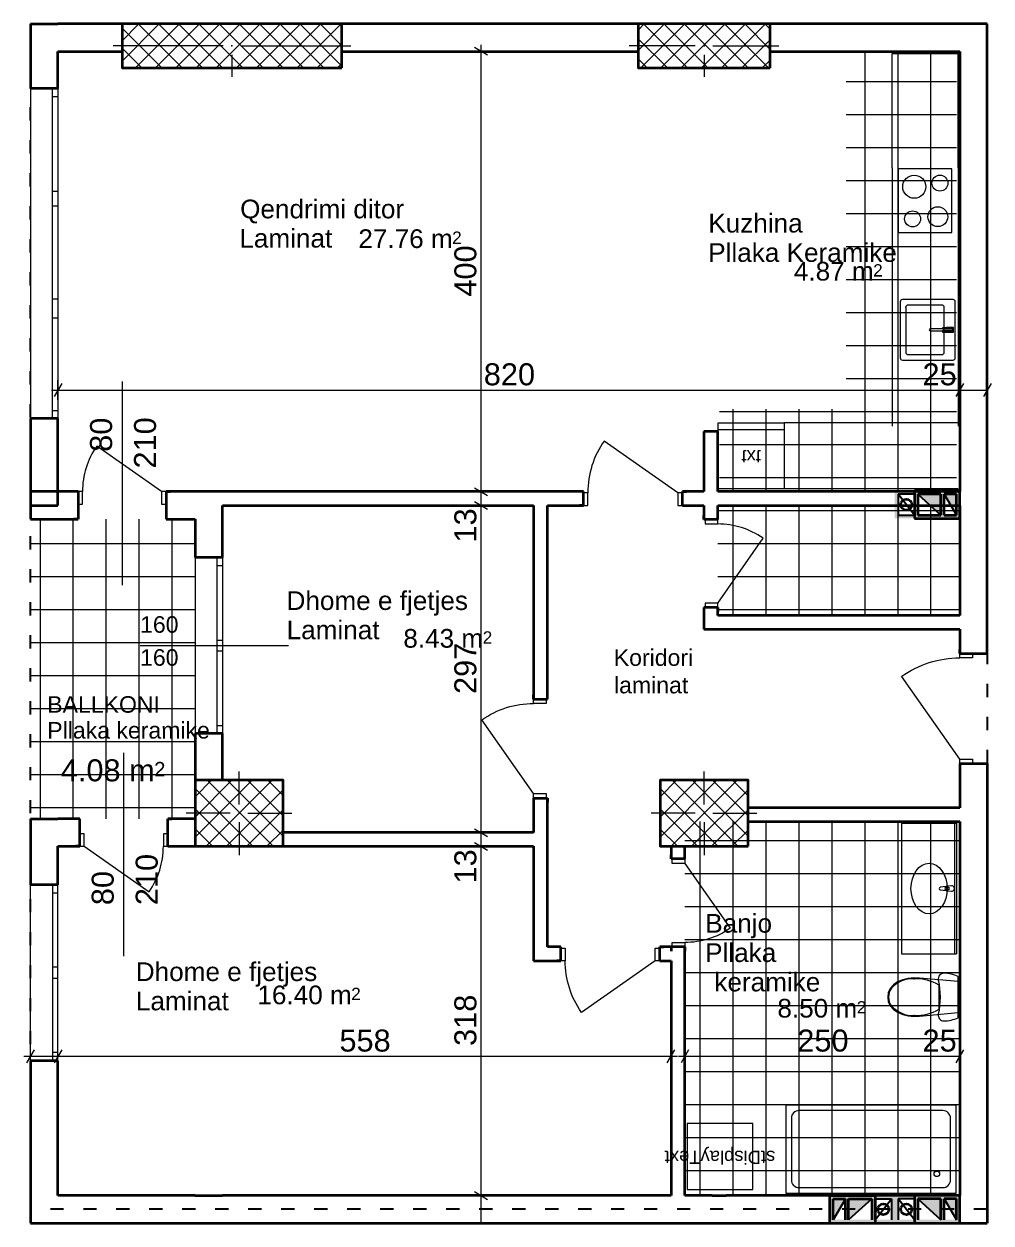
# Model space of a CAD drawing. Header units: centimetres. Extents: x 765 to 25620, y 224160 to 230516.
# Drawn here: x 8114 to 8994, y 226115 to 227205 of the extents above; entities that cross this region are included whole.
import ezdxf
from ezdxf.enums import TextEntityAlignment as Align

# ---------------------------------------------------------------- set-up
doc = ezdxf.new("R2010")
doc.units = ezdxf.units.CM
doc.header["$MEASUREMENT"] = 0
doc.linetypes.add('ACAD_ISO03W100', pattern=[30, 12, -18])
for name, color, linetype, lineweight, true_color in [('0_Pen_No__1#1_Pen_No__8', 7, 'Continuous', 35, 0xa80f02), ('0_Pen_No__8', 7, 'Continuous', 35, 0xa80f02), ('2D Drafting - General_Pen_No__8', 7, 'Continuous', 35, 0xa80f02), ('A-COLS_Pen_No__97#1_Pen_No__81', 7, 'Continuous', 20, 0x6a6a6a), ('Annotation - Text_Pen_No__8', 7, 'Continuous', 35, 0xa80f02), ('ARCHICAD Doors_Pen_No__23', 7, 'Continuous', 20, 0xff6600), ('ARCHICAD Doors_Pen_No__3', 7, 'Continuous', 18, 0xff6600), ('ARCHICAD Windows_Pen_No__23', 7, 'Continuous', 20, 0xff6600), ('ARCHICAD Windows_Pen_No__3', 7, 'Continuous', 18, 0xff6600), ('Interior - Furniture _Pen_No__81', 7, 'Continuous', 20, 0x6a6a6a)]:
    doc.layers.add(name, color=color, linetype=linetype, lineweight=lineweight, true_color=true_color)
for name, color, linetype, lineweight in [('0_Pen_No__101', 252, 'Continuous', 13), ('ARCHICAD Door Markers_Pen_No__1', 7, 'Continuous', 13), ('ARCHICAD Door Markers_Pen_No__7', 7, 'Continuous', 35), ('ARCHICAD Doors_Pen_No__27', 7, 'Continuous', 35), ('ARCHICAD Window Markers_Pen_No__1', 7, 'Continuous', 13), ('ARCHICAD Window Markers_Pen_No__7', 7, 'Continuous', 35), ('ARCHICAD Windows_Pen_No__27', 7, 'Continuous', 35), ('Structural - Bearing_Pen_No__20', 1, 'Continuous', 0), ('Structural - Bearing_Pen_No__21', 7, 'Continuous', 35), ('Structural - Bearing_Pen_No__27', 7, 'Continuous', 35)]:
    doc.layers.add(name, color=color, linetype=linetype, lineweight=lineweight)
for name, color, linetype in [('ARCHICAD Door Markers', 7, 'Continuous'), ('ARCHICAD Doors', 7, 'Continuous'), ('ARCHICAD Window Markers', 7, 'Continuous'), ('ARCHICAD Windows', 7, 'Continuous'), ('Dimensioning - General', 7, 'Continuous'), ('Structural - Bearing', 7, 'Continuous')]:
    doc.layers.add(name, color=color, linetype=linetype)
doc.styles.add('GENERATED_STYLE_1', font='arial.ttf')
pattern_1 = [(45, (6959.263, 206512.802), (-9.192388, 9.192388), []), (135, (6959.263, 206512.802), (9.192388, 9.192388), [])]

# ---------------------------------------------------------------- blocks, each defined once
blk = doc.blocks.new('Door 22')
at = {"layer": 'ARCHICAD Doors_Pen_No__23', "color": 30, "linetype": 'Continuous', "lineweight": 20, "true_color": 0xff6600}
for p, q in [((-360, 0), (-400, 0)), ((-400, 0), (-400, -115)), ((-360, -115), (-360, 0)), ((400, 0), (360, 0)), ((360, 0), (360, -115)), ((400, -115), (400, 0)), ((-400, -115), (-360, -115)), ((360, -115), (400, -115))]:
    blk.add_line(p, q, dxfattribs=at)
at = {"layer": 'ARCHICAD Doors_Pen_No__27', "color": 7, "linetype": 'Continuous', "lineweight": 35}
for p, q in [((-400, 0), (-437, 0)), ((-400, 0), (-437, 0)), ((-400, 0), (-400, -115)), ((-400, 0), (-400, -115)), ((400, 0), (400, -115)), ((400, 0), (400, -115)), ((400, 0), (437, 0)), ((400, 0), (437, 0)), ((-400, -125), (-437, -125)), ((-400, -125), (-437, -125)), ((-400, -115), (-400, -125)), ((-400, -115), (-400, -125)), ((400, -115), (400, -125)), ((400, -115), (400, -125)), ((400, -125), (437, -125)), ((400, -125), (437, -125))]:
    blk.add_line(p, q, dxfattribs=at)
at = {"layer": 'ARCHICAD Doors_Pen_No__3', "color": 30, "linetype": 'Continuous', "lineweight": 18, "true_color": 0xff6600}
blk.add_line((360, 0), (-230, 413), dxfattribs=at)
blk.add_arc((360, 0), 720, 145, 180, dxfattribs=at)
blk = doc.blocks.new('Door 22_2')
at = {"layer": 'ARCHICAD Doors_Pen_No__23', "color": 30, "linetype": 'Continuous', "lineweight": 20, "true_color": 0xff6600}
for p, q in [((-410, 0), (-450, 0)), ((-450, 0), (-450, -115)), ((-410, -115), (-410, 0)), ((450, 0), (410, 0)), ((410, 0), (410, -115)), ((450, -115), (450, 0)), ((-450, -115), (-410, -115)), ((410, -115), (450, -115))]:
    blk.add_line(p, q, dxfattribs=at)
at = {"layer": 'ARCHICAD Doors_Pen_No__27', "color": 7, "linetype": 'Continuous', "lineweight": 35}
for p, q in [((-450, 0), (-487, 0)), ((-450, 0), (-487, 0)), ((-450, 0), (-450, -115)), ((-450, 0), (-450, -115)), ((450, 0), (450, -115)), ((450, 0), (450, -115)), ((450, 0), (487, 0)), ((450, 0), (487, 0)), ((-450, -125), (-487, -125)), ((-450, -125), (-487, -125)), ((-450, -115), (-450, -125)), ((-450, -115), (-450, -125)), ((450, -115), (450, -125)), ((450, -115), (450, -125)), ((450, -125), (487, -125)), ((450, -125), (487, -125))]:
    blk.add_line(p, q, dxfattribs=at)
at = {"layer": 'ARCHICAD Doors_Pen_No__3', "color": 30, "linetype": 'Continuous', "lineweight": 18, "true_color": 0xff6600}
blk.add_line((410, 0), (-262, 470), dxfattribs=at)
blk.add_arc((410, 0), 820, 145, 180, dxfattribs=at)
blk = doc.blocks.new('Triple Window 22')
at = {"layer": 'ARCHICAD Windows_Pen_No__23', "color": 30, "linetype": 'Continuous', "lineweight": 20, "true_color": 0xff6600}
for p, q in [((-1500, 0), (-1425, 0)), ((-1425, 0), (-1425, -50)), ((-568, -50), (-568, 0)), ((-568, 0), (-500, 0)), ((-500, 0), (-432, 0)), ((-432, 0), (-432, -50)), ((412.5, -50), (412.5, 0)), ((412.5, 0), (500, 0)), ((500, 0), (587.5, 0)), ((587.5, 0), (587.5, -50)), ((1425, -50), (1425, 0)), ((1425, 0), (1500, 0)), ((-1425, -50), (-1500, -50)), ((-500, -50), (-568, -50)), ((-432, -50), (-500, -50)), ((500, -50), (412.5, -50)), ((587.5, -50), (500, -50)), ((1500, -50), (1425, -50))]:
    blk.add_line(p, q, dxfattribs=at)
at = {"layer": 'ARCHICAD Windows_Pen_No__27', "color": 7, "linetype": 'Continuous', "lineweight": 35}
for p, q in [((-1500, 0), (-1500, -50)), ((-1500, 0), (-1500, -50)), ((1500, 0), (1500, -50)), ((1500, 0), (1500, -50)), ((-1500, -50), (-1500, -250)), ((1500, -50), (1500, -250))]:
    blk.add_line(p, q, dxfattribs=at)
at = {"layer": 'ARCHICAD Windows_Pen_No__3', "color": 30, "linetype": 'Continuous', "lineweight": 18, "true_color": 0xff6600}
for p, q in [((-1500, 0), (1500, 0)), ((-1425, 0), (-568, 0)), ((-432, 0), (412.5, 0)), ((587.5, 0), (1425, 0)), ((-568, -50), (-1425, -50)), ((412.5, -50), (-432, -50)), ((1425, -50), (587.5, -50)), ((-1500, -250), (1500, -250))]:
    blk.add_line(p, q, dxfattribs=at)
blk = doc.blocks.new('Door 22_4')
at = {"layer": 'ARCHICAD Doors_Pen_No__23', "color": 30, "linetype": 'Continuous', "lineweight": 20, "true_color": 0xff6600}
for p, q in [((-410, 0), (-450, 0)), ((-450, 0), (-450, -115)), ((-410, -115), (-410, 0)), ((450, 0), (410, 0)), ((410, 0), (410, -115)), ((450, -115), (450, 0)), ((-450, -115), (-410, -115)), ((410, -115), (450, -115))]:
    blk.add_line(p, q, dxfattribs=at)
at = {"layer": 'ARCHICAD Doors_Pen_No__27', "color": 7, "linetype": 'Continuous', "lineweight": 35}
for p, q in [((-450, 10), (-487, 10)), ((-450, 10), (-487, 10)), ((-450, 0), (-450, 10)), ((-450, 0), (-450, 10)), ((-450, -115), (-450, 0)), ((-450, -115), (-450, 0)), ((450, 0), (450, 10)), ((450, 0), (450, 10)), ((450, 10), (487, 10)), ((450, 10), (487, 10)), ((450, -115), (450, 0)), ((450, -115), (450, 0)), ((-450, -115), (-487, -115)), ((-450, -115), (-487, -115)), ((450, -115), (487, -115)), ((450, -115), (487, -115))]:
    blk.add_line(p, q, dxfattribs=at)
at = {"layer": 'ARCHICAD Doors_Pen_No__3', "color": 30, "linetype": 'Continuous', "lineweight": 18, "true_color": 0xff6600}
blk.add_line((410, 0), (-262, 470), dxfattribs=at)
blk.add_arc((410, 0), 820, 145, 180, dxfattribs=at)
blk = doc.blocks.new('Double Sash Window 22_2')
at = {"layer": 'ARCHICAD Windows_Pen_No__23', "color": 30, "linetype": 'Continuous', "lineweight": 20, "true_color": 0xff6600}
for p, q in [((-800, 0), (-725, 0)), ((-725, 0), (-725, -50)), ((-50, -50), (-50, 0)), ((-50, 0), (0, 0)), ((0, 0), (50, 0)), ((50, 0), (50, -50)), ((725, -50), (725, 0)), ((725, 0), (800, 0)), ((-725, -50), (-800, -50)), ((0, -50), (-50, -50)), ((50, -50), (0, -50)), ((800, -50), (725, -50))]:
    blk.add_line(p, q, dxfattribs=at)
at = {"layer": 'ARCHICAD Windows_Pen_No__27', "color": 7, "linetype": 'Continuous', "lineweight": 35}
for p, q in [((-800, 0), (-800, -50)), ((-800, 0), (-800, -50)), ((800, 0), (800, -50)), ((800, 0), (800, -50)), ((-800, -50), (-800, -250)), ((800, -50), (800, -250))]:
    blk.add_line(p, q, dxfattribs=at)
at = {"layer": 'ARCHICAD Windows_Pen_No__3', "color": 30, "linetype": 'Continuous', "lineweight": 18, "true_color": 0xff6600}
for p, q in [((-800, 0), (800, 0)), ((-725, 0), (-50, 0)), ((50, 0), (725, 0)), ((-50, -50), (-725, -50)), ((725, -50), (50, -50)), ((-800, -250), (800, -250))]:
    blk.add_line(p, q, dxfattribs=at)
blk = doc.blocks.new('W Marker 22')
at = {"layer": 'ARCHICAD Window Markers_Pen_No__1', "color": 7, "linetype": 'Continuous', "lineweight": 13}
blk.add_line((0, -750), (0, 600), dxfattribs=at)
at = {"layer": 'ARCHICAD Window Markers_Pen_No__7', "color": 7, "lineweight": 35, "style": 'GENERATED_STYLE_1'}
for tag, p in [('AC_MarkerText_2_1', (-24, -701)), ('AC_MarkerText_2_0', (276, -701))]:
    blk.add_attdef(tag, text='', height=150, rotation=90, dxfattribs=at).set_placement(p, align=Align.BOTTOM_LEFT)
blk = doc.blocks.new('Door 22_3')
at = {"layer": 'ARCHICAD Doors_Pen_No__23', "color": 30, "linetype": 'Continuous', "lineweight": 20, "true_color": 0xff6600}
for p, q in [((-460, 0), (-500, 0)), ((-500, 0), (-500, -115)), ((-460, -115), (-460, 0)), ((500, 0), (460, 0)), ((460, 0), (460, -115)), ((500, -115), (500, 0)), ((-500, -115), (-460, -115)), ((460, -115), (500, -115))]:
    blk.add_line(p, q, dxfattribs=at)
at = {"layer": 'ARCHICAD Doors_Pen_No__27', "color": 7, "linetype": 'Continuous', "lineweight": 35}
for p, q in [((-500, 0), (-537, 0)), ((-500, 0), (-537, 0)), ((-500, 0), (-500, -115)), ((-500, 0), (-500, -115)), ((500, 0), (500, -115)), ((500, 0), (500, -115)), ((500, 0), (537, 0)), ((500, 0), (537, 0)), ((-500, -115), (-500, -250)), ((-500, -115), (-500, -250)), ((500, -115), (500, -250)), ((500, -115), (500, -250)), ((-500, -250), (-537, -250)), ((-500, -250), (-537, -250)), ((500, -250), (537, -250)), ((500, -250), (537, -250))]:
    blk.add_line(p, q, dxfattribs=at)
at = {"layer": 'ARCHICAD Doors_Pen_No__3', "color": 30, "linetype": 'Continuous', "lineweight": 18, "true_color": 0xff6600}
blk.add_line((460, 0), (-294, 528), dxfattribs=at)
blk.add_arc((460, 0), 920, 145, 180, dxfattribs=at)
blk = doc.blocks.new('Door 22_5')
at = {"layer": 'ARCHICAD Doors_Pen_No__23', "color": 30, "linetype": 'Continuous', "lineweight": 20, "true_color": 0xff6600}
for p, q in [((-360, 0), (-400, 0)), ((-400, 0), (-400, -115)), ((-360, -115), (-360, 0)), ((400, 0), (360, 0)), ((360, 0), (360, -115)), ((400, -115), (400, 0)), ((-400, -115), (-360, -115)), ((360, -115), (400, -115))]:
    blk.add_line(p, q, dxfattribs=at)
at = {"layer": 'ARCHICAD Doors_Pen_No__27', "color": 7, "linetype": 'Continuous', "lineweight": 35}
for p, q in [((-400, 0), (-437, 0)), ((-400, 0), (-437, 0)), ((-400, 0), (-400, -115)), ((-400, 0), (-400, -115)), ((400, 0), (400, -115)), ((400, 0), (400, -115)), ((400, 0), (437, 0)), ((400, 0), (437, 0)), ((-400, -115), (-400, -250)), ((-400, -115), (-400, -250)), ((400, -115), (400, -250)), ((400, -115), (400, -250)), ((-400, -250), (-437, -250)), ((-400, -250), (-437, -250)), ((400, -250), (437, -250)), ((400, -250), (437, -250))]:
    blk.add_line(p, q, dxfattribs=at)
at = {"layer": 'ARCHICAD Doors_Pen_No__3', "color": 30, "linetype": 'Continuous', "lineweight": 18, "true_color": 0xff6600}
blk.add_line((360, 0), (-230, 413), dxfattribs=at)
blk.add_arc((360, 0), 720, 145, 180, dxfattribs=at)
blk = doc.blocks.new('D Marker 22')
at = {"layer": 'ARCHICAD Door Markers_Pen_No__1', "color": 7, "linetype": 'Continuous', "lineweight": 13}
blk.add_line((0, -1250), (0, 600), dxfattribs=at)
at = {"layer": 'ARCHICAD Door Markers_Pen_No__7', "color": 7, "lineweight": 35, "style": 'GENERATED_STYLE_1'}
for tag, p in [('AC_MarkerText_3', (-369, -329)), ('A', (31, -329))]:
    blk.add_attdef(tag, text='', height=200, rotation=270, dxfattribs=at).set_placement(p, align=Align.BOTTOM_LEFT)
blk = doc.blocks.new('D Marker 22_4')
at = {"layer": 'ARCHICAD Door Markers_Pen_No__1', "color": 7, "linetype": 'Continuous', "lineweight": 13}
blk.add_line((0, 1000), (0, -850), dxfattribs=at)
at = {"layer": 'ARCHICAD Door Markers_Pen_No__7', "color": 7, "lineweight": 35, "style": 'GENERATED_STYLE_1'}
for tag, p in [('AC_MarkerText_3', (-369, 665)), ('A', (31, 665))]:
    blk.add_attdef(tag, text='', height=200, rotation=270, dxfattribs=at).set_placement(p, align=Align.BOTTOM_LEFT)

msp = doc.modelspace()

# ---------------------------------------------------------------- hatches: boundary and pattern name
at = {"layer": 'A-COLS_Pen_No__97#1_Pen_No__81', "linetype": 'Continuous', "lineweight": 20, "true_color": 0x6a6a6a}
h = msp.add_hatch(color=251, dxfattribs=at)
h.paths.add_polyline_path([(8927.4, 226755.7), (8927.4, 226780.7), (8906.4, 226780.7), (8906.4, 226755.7)])
h.paths.add_polyline_path([(8924.4, 226758.7), (8909.4, 226758.7), (8909.4, 226777.7), (8924.4, 226777.7)], flags=0)
h = msp.add_hatch(color=251, dxfattribs=at)
h.paths.add_polyline_path([(8965.4, 226755.7), (8924.4, 226755.7), (8924.4, 226780.7), (8965.4, 226780.7)])
h.paths.add_polyline_path([(8951.4, 226758.7), (8962.4, 226758.7), (8962.4, 226777.7), (8951.4, 226777.7)], flags=0)
h.paths.add_polyline_path([(8948.4, 226758.7), (8948.4, 226777.7), (8927.4, 226777.7), (8927.4, 226758.7)], flags=0)
for points in [[(8948.4, 226758.7), (8948.4, 226777.7), (8927.4, 226777.7)], [(8951.4, 226777.7), (8962.4, 226777.7), (8962.4, 226758.7)], [(8861.4, 226137), (8850.4, 226137), (8850.4, 226118)], [(8864.4, 226118), (8864.4, 226137), (8885.4, 226137)], [(8948.4, 226118), (8948.4, 226137), (8927.4, 226137)], [(8951.4, 226137), (8962.4, 226137), (8962.4, 226118)]]:
    msp.add_hatch(color=251, dxfattribs=at).paths.add_polyline_path(points)
h = msp.add_hatch(color=251, dxfattribs=at)
h.paths.add_polyline_path([(8847.4, 226115), (8888.4, 226115), (8888.4, 226140), (8847.4, 226140)])
h.paths.add_polyline_path([(8861.4, 226118), (8850.4, 226118), (8850.4, 226137), (8861.4, 226137)], flags=0)
h.paths.add_polyline_path([(8864.4, 226118), (8864.4, 226137), (8885.4, 226137), (8885.4, 226118)], flags=0)
h = msp.add_hatch(color=251, dxfattribs=at)
h.paths.add_polyline_path([(8885.4, 226115), (8885.4, 226140), (8906.4, 226140), (8906.4, 226115)])
h.paths.add_polyline_path([(8888.4, 226118), (8903.4, 226118), (8903.4, 226137), (8888.4, 226137)], flags=0)
h = msp.add_hatch(color=251, dxfattribs=at)
h.paths.add_polyline_path([(8927.4, 226115), (8927.4, 226140), (8906.4, 226140), (8906.4, 226115)])
h.paths.add_polyline_path([(8924.4, 226118), (8909.4, 226118), (8909.4, 226137), (8924.4, 226137)], flags=0)
h = msp.add_hatch(color=251, dxfattribs=at)
h.paths.add_polyline_path([(8965.4, 226115), (8924.4, 226115), (8924.4, 226140), (8965.4, 226140)])
h.paths.add_polyline_path([(8951.4, 226118), (8962.4, 226118), (8962.4, 226137), (8951.4, 226137)], flags=0)
h.paths.add_polyline_path([(8948.4, 226118), (8948.4, 226137), (8927.4, 226137), (8927.4, 226118)], flags=0)
at = {"layer": 'Structural - Bearing', "linetype": 'Continuous', "lineweight": 0, "true_color": 0x000000}
h = msp.add_hatch(dxfattribs=at)
h.set_pattern_fill('CONCRETE_BLOCK', color=18, scale=0.1, style=0, pattern_type=2)
h.set_pattern_definition(pattern_1)
h.paths.add_polyline_path([(8403.6, 227165.2), (8403.6, 227205.2), (8203.6, 227205.2), (8203.6, 227165.2)])
h = msp.add_hatch(dxfattribs=at)
h.set_pattern_fill('CONCRETE_BLOCK', color=18, scale=0.1, style=0, pattern_type=2)
h.set_pattern_definition(pattern_1)
h.paths.add_polyline_path([(8792.9, 227165.2), (8792.9, 227205.2), (8672.9, 227205.2), (8672.9, 227165.2)])
h = msp.add_hatch(dxfattribs=at)
h.set_pattern_fill('CONCRETE_BLOCK', color=18, scale=0.1, style=0, pattern_type=2)
h.set_pattern_definition(pattern_1)
h.paths.add_polyline_path([(8350, 226457.5), (8350, 226517.5), (8270, 226517.5), (8270, 226457.5)])
h = msp.add_hatch(dxfattribs=at)
h.set_pattern_fill('CONCRETE_BLOCK', color=18, scale=0.1, style=0, pattern_type=2)
h.set_pattern_definition(pattern_1)
h.paths.add_polyline_path([(8772.9, 226457.5), (8772.9, 226517.5), (8692.9, 226517.5), (8692.9, 226457.5)])

# ---------------------------------------------------------------- linework, layer by layer
at = {"color": 0}
for p, q in [((8924.4, 226777.7), (8909.4, 226777.7)), ((8909.4, 226777.7), (8909.4, 226758.7)), ((8924.4, 226758.7), (8909.4, 226777.7)), ((8909.4, 226777.7), (8909.4, 226758.7)), ((8924.4, 226758.7), (8924.4, 226777.7)), ((8927.4, 226758.7), (8927.4, 226777.7)), ((8927.4, 226777.7), (8948.4, 226758.7)), ((8951.4, 226758.7), (8951.4, 226777.7)), ((8951.4, 226777.7), (8962.4, 226758.7)), ((8909.4, 226758.7), (8924.4, 226758.7)), ((8909.4, 226758.7), (8924.4, 226758.7)), ((8948.4, 226758.7), (8927.4, 226758.7)), ((8962.4, 226758.7), (8951.4, 226758.7)), ((8861.4, 226137), (8850.4, 226118)), ((8861.4, 226118), (8861.4, 226137)), ((8885.4, 226137), (8864.4, 226118)), ((8885.4, 226118), (8885.4, 226137)), ((8888.4, 226118), (8888.4, 226137)), ((8888.4, 226137), (8903.4, 226137)), ((8888.4, 226118), (8903.4, 226137)), ((8903.4, 226137), (8903.4, 226118)), ((8903.4, 226137), (8903.4, 226118)), ((8924.4, 226137), (8909.4, 226137)), ((8909.4, 226137), (8909.4, 226118)), ((8924.4, 226118), (8909.4, 226137)), ((8909.4, 226137), (8909.4, 226118)), ((8924.4, 226118), (8924.4, 226137)), ((8927.4, 226118), (8927.4, 226137)), ((8927.4, 226137), (8948.4, 226118)), ((8951.4, 226118), (8951.4, 226137)), ((8951.4, 226137), (8962.4, 226118))]:
    msp.add_line(p, q, dxfattribs=at)
at = {"color": 205, "linetype": 'ACAD_ISO03W100'}
msp.add_lwpolyline([(8990.4, 226127.5), (8120.3, 226127.5), (8120.3, 227205.2), (8990.4, 227205.2)], close=True, dxfattribs=at)
at = {"layer": '0_Pen_No__1#1_Pen_No__8', "color": 14, "linetype": 'Continuous', "lineweight": 35, "true_color": 0xa80f02}
for p, q in [((8965.4, 226780.7), (8924.4, 226780.7)), ((8924.4, 226780.7), (8924.4, 226755.7)), ((8927.4, 226777.7), (8927.4, 226758.7)), ((8948.4, 226777.7), (8927.4, 226777.7)), ((8948.4, 226758.7), (8948.4, 226777.7)), ((8951.4, 226758.7), (8951.4, 226777.7)), ((8962.4, 226777.7), (8951.4, 226777.7)), ((8962.4, 226758.7), (8962.4, 226777.7)), ((8965.4, 226755.7), (8965.4, 226780.7)), ((8924.4, 226755.7), (8965.4, 226755.7)), ((8927.4, 226758.7), (8948.4, 226758.7)), ((8951.4, 226758.7), (8962.4, 226758.7)), ((8847.4, 226140), (8888.4, 226140)), ((8847.4, 226115), (8847.4, 226140)), ((8850.4, 226118), (8850.4, 226137)), ((8850.4, 226137), (8861.4, 226137)), ((8861.4, 226118), (8861.4, 226137)), ((8864.4, 226118), (8864.4, 226137)), ((8864.4, 226137), (8885.4, 226137)), ((8885.4, 226137), (8885.4, 226118)), ((8888.4, 226140), (8888.4, 226115)), ((8965.4, 226140), (8924.4, 226140)), ((8924.4, 226140), (8924.4, 226115)), ((8927.4, 226137), (8927.4, 226118)), ((8948.4, 226137), (8927.4, 226137)), ((8948.4, 226118), (8948.4, 226137)), ((8951.4, 226118), (8951.4, 226137)), ((8962.4, 226137), (8951.4, 226137)), ((8962.4, 226118), (8962.4, 226137)), ((8965.4, 226115), (8965.4, 226140))]:
    msp.add_line(p, q, dxfattribs=at)
at = {"layer": '0_Pen_No__101', "color": 252, "linetype": 'Continuous', "lineweight": 13}
for p, q in [((8879.3, 226780), (8879.3, 227180.2)), ((8909.3, 226780), (8909.3, 227180.2)), ((8939.3, 226780), (8939.3, 227180.2)), ((8862.3, 227152.8), (8962.4, 227152.8)), ((8862.3, 227122.8), (8962.4, 227122.8)), ((8862.3, 227092.8), (8962.4, 227092.8)), ((8862.3, 227062.8), (8962.4, 227062.8)), ((8862.3, 227032.8), (8962.4, 227032.8)), ((8862.3, 227002.8), (8962.4, 227002.8)), ((8862.3, 226972.8), (8962.4, 226972.8)), ((8862.3, 226942.8), (8962.4, 226942.8)), ((8862.3, 226912.8), (8962.4, 226912.8)), ((8862.3, 226882.8), (8962.4, 226882.8)), ((8747, 226852.8), (8962.4, 226852.8)), ((8759.3, 226780), (8759.3, 226855)), ((8789.3, 226780), (8789.3, 226855)), ((8819.3, 226780), (8819.3, 226855)), ((8849.3, 226780), (8849.3, 226855)), ((8747, 226822.8), (8962.4, 226822.8)), ((8747, 226792.8), (8962.4, 226792.8)), ((8759.3, 226667.5), (8759.3, 226767.5)), ((8789.3, 226667.5), (8789.3, 226767.5)), ((8819.3, 226667.5), (8819.3, 226767.5)), ((8849.3, 226667.5), (8849.3, 226767.5)), ((8879.3, 226667.5), (8879.3, 226767.5)), ((8909.3, 226667.5), (8909.3, 226767.5)), ((8939.3, 226667.5), (8939.3, 226767.5)), ((8129.3, 226482.5), (8129.3, 226755)), ((8159.3, 226482.5), (8159.3, 226755)), ((8189.3, 226482.5), (8189.3, 226755)), ((8219.3, 226482.5), (8219.3, 226755)), ((8249.3, 226482.5), (8249.3, 226755)), ((8745.3, 226762.8), (8965.4, 226762.8)), ((8120.3, 226732.8), (8270, 226732.8)), ((8745.3, 226732.8), (8965.4, 226732.8)), ((8120.3, 226702.8), (8270, 226702.8)), ((8745.3, 226702.8), (8965.4, 226702.8)), ((8120.3, 226672.8), (8270, 226672.8)), ((8745.3, 226672.8), (8965.4, 226672.8)), ((8120.3, 226642.8), (8270, 226642.8)), ((8120.3, 226612.8), (8270, 226612.8)), ((8120.3, 226582.8), (8270, 226582.8)), ((8120.3, 226552.8), (8270, 226552.8)), ((8120.3, 226522.8), (8270, 226522.8)), ((8120.3, 226492.8), (8270, 226492.8)), ((8729.3, 226140), (8729.3, 226480)), ((8759.3, 226140), (8759.3, 226480)), ((8789.3, 226140), (8789.3, 226480)), ((8819.3, 226140), (8819.3, 226480)), ((8849.3, 226140), (8849.3, 226480)), ((8879.3, 226140), (8879.3, 226480)), ((8909.3, 226140), (8909.3, 226480)), ((8939.3, 226140), (8939.3, 226480)), ((8715.4, 226462.8), (8965.4, 226462.8)), ((8715.4, 226432.8), (8965.4, 226432.8)), ((8715.4, 226402.8), (8965.4, 226402.8)), ((8715.4, 226372.8), (8965.4, 226372.8)), ((8715.4, 226342.8), (8965.4, 226342.8)), ((8715.4, 226312.8), (8965.4, 226312.8)), ((8715.4, 226282.8), (8965.4, 226282.8)), ((8715.4, 226252.8), (8965.4, 226252.8)), ((8715.4, 226222.8), (8965.4, 226222.8)), ((8715.4, 226192.8), (8965.4, 226192.8)), ((8715.4, 226162.8), (8965.4, 226162.8))]:
    msp.add_line(p, q, dxfattribs=at)
at = {"layer": '2D Drafting - General_Pen_No__8', "color": 14, "linetype": 'Continuous', "lineweight": 35, "true_color": 0xa80f02}
for centre in [(8916.9, 226768.2), (8895.9, 226127.5), (8916.9, 226127.5)]:
    msp.add_circle(centre, 5, dxfattribs=at)
at = {"layer": 'Dimensioning - General', "color": 7, "linetype": 'Continuous', "lineweight": 13}
for p, q in [((8539.1, 227180.2), (8521.1, 227180.2)), ((8536.1, 227176.7), (8524.1, 227183.7)), ((8530.1, 227180.2), (8530.1, 227186.1)), ((8530.1, 226780), (8530.1, 227180.2)), ((8148.7, 226878.4), (8141.8, 226866.4)), ((8145.3, 226863.4), (8145.3, 226881.4)), ((8968.9, 226878.4), (8962, 226866.4)), ((8968.9, 226878.4), (8962, 226866.4)), ((8965.4, 226863.4), (8965.4, 226881.4)), ((8965.4, 226863.4), (8965.4, 226881.4)), ((8993.9, 226878.4), (8987, 226866.4)), ((8993.9, 226878.4), (8987, 226866.4)), ((8990.4, 226863.4), (8990.4, 226881.4)), ((8990.4, 226863.4), (8990.4, 226881.4)), ((8139.4, 226872.4), (8145.3, 226872.4)), ((8145.3, 226872.4), (8965.4, 226872.4)), ((8965.4, 226872.4), (8990.4, 226872.4)), ((8539.1, 226780), (8521.1, 226780)), ((8539.1, 226780), (8521.1, 226780)), ((8524.1, 226783.5), (8536.1, 226776.5)), ((8524.1, 226783.5), (8536.1, 226776.5)), ((8530.1, 226767.5), (8530.1, 226780)), ((8539.1, 226767.5), (8521.1, 226767.5)), ((8539.1, 226767.5), (8521.1, 226767.5)), ((8524.1, 226771), (8536.1, 226764)), ((8524.1, 226771), (8536.1, 226764)), ((8530.1, 226470), (8530.1, 226767.5)), ((8539.1, 226470), (8521.1, 226470)), ((8539.1, 226470), (8521.1, 226470)), ((8524.1, 226473.5), (8536.1, 226466.5)), ((8524.1, 226473.5), (8536.1, 226466.5)), ((8530.1, 226457.5), (8530.1, 226470)), ((8524.1, 226461), (8536.1, 226454)), ((8524.1, 226461), (8536.1, 226454)), ((8539.1, 226457.5), (8521.1, 226457.5)), ((8539.1, 226457.5), (8521.1, 226457.5)), ((8530.1, 226140), (8530.1, 226457.5)), ((8120.3, 226257.6), (8120.3, 226275.6)), ((8145.3, 226257.6), (8145.3, 226275.6)), ((8145.3, 226257.6), (8145.3, 226275.6)), ((8702.9, 226257.6), (8702.9, 226275.6)), ((8715.4, 226257.6), (8715.4, 226275.6)), ((8965.4, 226257.6), (8965.4, 226275.6)), ((8965.4, 226257.6), (8965.4, 226275.6)), ((8114.4, 226266.6), (8120.3, 226266.6)), ((8123.7, 226272.6), (8116.8, 226260.6)), ((8120.3, 226266.6), (8145.3, 226266.6)), ((8148.7, 226272.6), (8141.8, 226260.6)), ((8148.7, 226272.6), (8141.8, 226260.6)), ((8145.3, 226266.6), (8702.9, 226266.6)), ((8699.5, 226260.6), (8706.4, 226272.6)), ((8702.9, 226266.6), (8708.8, 226266.6)), ((8709.6, 226266.6), (8715.4, 226266.6)), ((8718.9, 226272.6), (8712, 226260.6)), ((8715.4, 226266.6), (8965.4, 226266.6)), ((8968.9, 226272.6), (8962, 226260.6)), ((8968.9, 226272.6), (8962, 226260.6)), ((8524.1, 226143.5), (8536.1, 226136.5)), ((8524.1, 226143.5), (8536.1, 226136.5)), ((8539.1, 226140), (8521.1, 226140)), ((8539.1, 226140), (8521.1, 226140)), ((8530.1, 226115), (8530.1, 226140))]:
    msp.add_line(p, q, dxfattribs=at)
at = {"layer": 'Interior - Furniture _Pen_No__81', "color": 251, "linetype": 'Continuous', "lineweight": 20, "true_color": 0x6a6a6a}
for p, q in [((8903.9, 227074.5), (8903.9, 227178.5)), ((8903.9, 227178.5), (8963.9, 227178.5)), ((8963.9, 227074.5), (8963.9, 227178.5)), ((8903.9, 227074.5), (8903.9, 227014.5)), ((8909.4, 227073.5), (8909.4, 227015.5)), ((8958.4, 227073.5), (8909.4, 227073.5)), ((8958.4, 227015.5), (8958.4, 227073.5)), ((8963.9, 227074.5), (8963.9, 227014.5)), ((8903.9, 227014.5), (8903.9, 226957.1)), ((8909.4, 227015.5), (8958.4, 227015.5)), ((8963.9, 227014.5), (8963.9, 226957.1)), ((8903.9, 226957.1), (8903.9, 226897.1)), ((8911.4, 226952.6), (8911.4, 226901.6)), ((8959.4, 226954.6), (8913.4, 226954.6)), ((8949.4, 226949.6), (8918.4, 226949.6)), ((8961.4, 226901.6), (8961.4, 226952.6)), ((8963.9, 226957.1), (8963.9, 226897.1)), ((8916.4, 226947.6), (8916.4, 226906.6)), ((8951.4, 226906.6), (8951.4, 226947.6)), ((8958.4, 226928), (8938.6, 226928)), ((8949.7, 226929), (8949.7, 226928)), ((8953.2, 226929), (8949.7, 226929)), ((8949.7, 226928), (8953.2, 226928)), ((8953.2, 226928), (8953.2, 226929)), ((8953.3, 226929.1), (8953.3, 226928)), ((8959.8, 226929.1), (8953.3, 226929.1)), ((8953.3, 226928), (8958.4, 226928)), ((8959.8, 226925.1), (8959.8, 226929.1)), ((8938.6, 226926.2), (8958.4, 226926.2)), ((8953.2, 226926.2), (8949.7, 226926.2)), ((8949.7, 226926.2), (8949.7, 226925.1)), ((8949.7, 226925.1), (8953.2, 226925.1)), ((8953.2, 226925.1), (8953.2, 226926.2)), ((8958.4, 226926.2), (8953.3, 226926.2)), ((8953.3, 226926.2), (8953.3, 226925.1)), ((8953.3, 226925.1), (8959.8, 226925.1)), ((8903.9, 226897.1), (8903.9, 226839.6)), ((8913.4, 226899.6), (8959.4, 226899.6)), ((8918.4, 226904.6), (8949.4, 226904.6)), ((8963.9, 226897.1), (8963.9, 226839.6)), ((8745.8, 226842.5), (8805.8, 226842.5)), ((8745.8, 226782.5), (8745.8, 226842.5)), ((8963.9, 226842.5), (8805.8, 226842.5)), ((8805.8, 226842.5), (8805.8, 226782.5)), ((8745.8, 226836.5), (8805.8, 226836.5)), ((8805.8, 226782.5), (8745.8, 226782.5)), ((8963.9, 226782.5), (8805.8, 226782.5)), ((8912.6, 226478.5), (8912.6, 226359.8)), ((8912.6, 226478.5), (8962.6, 226478.5)), ((8960.6, 226478.5), (8960.6, 226359.8)), ((8962.6, 226478.5), (8962.6, 226359.8)), ((8953, 226420.9), (8947.7, 226420.3)), ((8947.7, 226418), (8953, 226417.4)), ((8958.1, 226421.6), (8953.9, 226421.2)), ((8953.9, 226417), (8958.1, 226416.6)), ((8954.2, 226420.5), (8955.6, 226420.5)), ((8955.6, 226417.8), (8954.2, 226417.8)), ((8955.6, 226420.5), (8955.6, 226417.8)), ((8912.6, 226359.8), (8962.6, 226359.8)), ((8946.4, 226339.3), (8946, 226338.2)), ((8947, 226340.2), (8946.4, 226339.3)), ((8947.8, 226341), (8947, 226340.2)), ((8948.8, 226341.7), (8947.8, 226341)), ((8949.9, 226342), (8948.8, 226341.7)), ((8951.1, 226342.2), (8949.9, 226342)), ((8952.7, 226342.1), (8951.1, 226342.2)), ((8954.4, 226342), (8952.7, 226342.1)), ((8956, 226341.7), (8954.4, 226342)), ((8957.7, 226341.4), (8956, 226341.7)), ((8959.3, 226340.9), (8957.7, 226341.4)), ((8960.9, 226340.4), (8959.3, 226340.9)), ((8962.4, 226339.8), (8960.9, 226340.4)), ((8963.9, 226339.1), (8962.4, 226339.8)), ((8963.9, 226301.7), (8963.9, 226339.1)), ((8902.3, 226328.3), (8900.5, 226324.5)), ((8905.2, 226331.7), (8902.3, 226328.3)), ((8908.9, 226334.2), (8905.2, 226331.7)), ((8913.6, 226336.1), (8908.9, 226334.2)), ((8918.6, 226337.4), (8913.6, 226336.1)), ((8923.7, 226337.9), (8918.6, 226337.4)), ((8928.9, 226337.7), (8923.7, 226337.9)), ((8963.9, 226334.5), (8928.9, 226337.7)), ((8946, 226338.2), (8945.8, 226337)), ((8945.8, 226337), (8945.9, 226335.9)), ((8945.9, 226335.9), (8946.6, 226332)), ((8946.6, 226332), (8947.1, 226328.2)), ((8946.6, 226320.4), (8946.6, 226331.3)), ((8947.1, 226328.2), (8947.4, 226324.3)), ((8963.9, 226306.3), (8963.9, 226334.5)), ((8900.5, 226324.5), (8899.9, 226320.4)), ((8899.9, 226320.4), (8900.5, 226316.3)), ((8900.8, 226320.4), (8900.8, 226320.4)), ((8946.6, 226309.5), (8946.6, 226320.4)), ((8947.4, 226324.3), (8947.5, 226320.4)), ((8947.5, 226320.4), (8947.4, 226316.5)), ((8900.5, 226316.3), (8902.3, 226312.5)), ((8902.3, 226312.5), (8905.2, 226309.2)), ((8903.5, 226312.3), (8903.5, 226312.3)), ((8905.2, 226309.2), (8908.9, 226306.6)), ((8908.9, 226306.6), (8913.6, 226304.7)), ((8928.9, 226303.1), (8963.9, 226306.3)), ((8946.6, 226308.8), (8945.9, 226305)), ((8947.1, 226312.6), (8946.6, 226308.8)), ((8947.4, 226316.5), (8947.1, 226312.6)), ((8913.6, 226304.7), (8918.6, 226303.5)), ((8918.6, 226303.5), (8923.7, 226302.9)), ((8923.7, 226302.9), (8928.9, 226303.1)), ((8945.9, 226305), (8945.8, 226303.8)), ((8945.8, 226303.8), (8946, 226302.7)), ((8946, 226302.7), (8946.4, 226301.6)), ((8946.4, 226301.6), (8947, 226300.6)), ((8947, 226300.6), (8947.8, 226299.8)), ((8947.8, 226299.8), (8948.8, 226299.2)), ((8948.8, 226299.2), (8949.9, 226298.8)), ((8949.9, 226298.8), (8951.1, 226298.7)), ((8951.1, 226298.7), (8952.7, 226298.7)), ((8952.7, 226298.7), (8954.4, 226298.9)), ((8954.4, 226298.9), (8956, 226299.1)), ((8956, 226299.1), (8957.7, 226299.4)), ((8957.7, 226299.4), (8959.3, 226299.9)), ((8959.3, 226299.9), (8960.9, 226300.4)), ((8960.9, 226300.4), (8962.4, 226301)), ((8962.4, 226301), (8963.9, 226301.7)), ((8962.1, 226222.2), (8807.3, 226222.2)), ((8807.3, 226222.2), (8807.3, 226142.2)), ((8962.1, 226142.2), (8962.1, 226222.2)), ((8812.3, 226210.2), (8812.3, 226154.2)), ((8950.1, 226217.2), (8819.3, 226217.2)), ((8957.1, 226154.2), (8957.1, 226210.2)), ((8777.4, 226205.4), (8717.4, 226205.4)), ((8717.4, 226205.4), (8717.4, 226145.4)), ((8777.4, 226145.4), (8777.4, 226205.4)), ((8717.4, 226145.4), (8777.4, 226145.4)), ((8819.3, 226147.2), (8950.1, 226147.2)), ((8807.3, 226142.2), (8962.1, 226142.2))]:
    msp.add_line(p, q, dxfattribs=at)
for centre, major_axis, ratio, start_param, end_param in [((8924.1, 227057.2), (-7.42, 7.42), 1, 2.356194490192305, 8.639379797371891), ((8947.4, 227060.5), (5.13, 5.13), 1, 3.926991, 10.210176), ((8945.5, 227030), (-6.36, 6.36), 1, 2.35619449019233, 8.639379797371916), ((8922.6, 227028), (-5.13, 5.13), 1, 2.356194490192187, 8.639379797371774), ((8913.4, 226952.6), (1.41, 1.41), 1, 0.785398, 2.356194), ((8918.4, 226947.6), (1.41, 1.41), 1, 0.785398, 2.356194), ((8949.4, 226947.6), (-1.41, 1.41), 1, 3.926991, 5.497787), ((8959.4, 226952.6), (-1.41, 1.41), 1, 3.926991, 5.497787), ((8938.6, 226927.1), (-0.636, 0.636), 1, -0.782828, 2.358764), ((8958.4, 226927.1), (-0.636, 0.636), 1, 2.356194, 5.497787), ((8958.4, 226927.1), (-0.636, 0.636), 1, 2.356194, 5.497787), ((8918.4, 226906.6), (-1.41, 1.41), 1, 0.785398, 2.356194), ((8949.4, 226906.6), (1.41, 1.41), 1, 3.926991, 5.497787), ((8913.4, 226901.6), (-1.41, 1.41), 1, 0.785398, 2.356194), ((8959.4, 226901.6), (1.41, 1.41), 1, 3.926991, 5.497787), ((8937.6, 226419.1), (0, 23), 0.717391, 3.141593, 9.424778), ((8947.8, 226419.1), (-0.791, 0.791), 1, -0.6608, 2.231597), ((8954.1, 226419.1), (1.49, 1.49), 1, 1.35736, 3.355029), ((8954.2, 226419.1), (0.962, 0.962), 1, 0.785398, 3.926991), ((8954.1, 226419.1), (1.49, 1.49), 1, 0.875625, 1.35736), ((8954.1, 226419.1), (-1.49, 1.49), 1, 1.784232, 2.265968), ((8958.1, 226419.1), (-1.77, 1.77), 1, 2.356194, 5.497787), ((8914.6, 226320.3), (13.9, 0), 0.999377, 2.509088, 3.135732), ((8922.7, 226311.5), (-25.7, 0), 0.999377, 4.656658, 5.557246), ((8925.1, 226294.6), (-42.6, 0), 0.999377, 4.182984, 4.736005), ((8914.6, 226320.5), (-13.9, 0), 0.999377, 0.005861, 0.632505), ((8922.7, 226329.4), (-25.7, 0), 0.999377, 0.725939, 1.626528), ((8925.1, 226346.2), (42.6, 0), 0.999377, 4.688773, 5.241794), ((8819.3, 226210.2), (-4.95, 4.95), 1, -0.785398, 0.785398), ((8950.1, 226210.2), (4.95, 4.95), 1, 5.497787, 7.068583), ((8819.3, 226154.2), (4.95, 4.95), 1, 2.356194, 3.926991), ((8944.6, 226159.7), (-1.77, 1.77), 1, 0.785398, 7.068583), ((8950.1, 226154.2), (-4.95, 4.95), 1, 2.356194, 3.926991)]:
    msp.add_ellipse(centre, major_axis=major_axis, ratio=ratio, start_param=start_param, end_param=end_param, dxfattribs=at)
for p in [(8916.4, 226947.6), (8903.5, 226328.5), (8924.1, 226337.1), (8946.6, 226309.5), (8924.1, 226303.7)]:
    msp.add_point(p, dxfattribs=at)
at = {"layer": 'Structural - Bearing_Pen_No__20', "color": 1, "linetype": 'Continuous', "lineweight": 0}
for p, q in [((8295.6, 227185.2), (8195.6, 227185.2)), ((8311.6, 227185.2), (8411.6, 227185.2)), ((8724.9, 227185.2), (8664.9, 227185.2)), ((8740.9, 227185.2), (8800.9, 227185.2)), ((8303.6, 227177.2), (8303.6, 227157.2)), ((8732.9, 227177.2), (8732.9, 227157.2)), ((8310, 226495.5), (8310, 226525.5)), ((8732.9, 226495.5), (8732.9, 226525.5)), ((8302, 226487.5), (8262, 226487.5)), ((8318, 226487.5), (8358, 226487.5)), ((8724.9, 226487.5), (8684.9, 226487.5)), ((8740.9, 226487.5), (8780.9, 226487.5)), ((8310, 226479.5), (8310, 226449.5)), ((8732.9, 226479.5), (8732.9, 226449.5))]:
    msp.add_line(p, q, dxfattribs=at)
for p in [(8303.6, 227185.2), (8732.9, 227185.2), (8310, 226487.5), (8732.9, 226487.5)]:
    msp.add_point(p, dxfattribs=at)
at = {"layer": 'Structural - Bearing_Pen_No__21', "color": 7, "linetype": 'Continuous', "lineweight": 35, "flags": 128}
for points in [[(8403.6, 227165.2), (8403.6, 227205.2), (8203.6, 227205.2), (8203.6, 227165.2)], [(8792.9, 227165.2), (8792.9, 227205.2), (8672.9, 227205.2), (8672.9, 227165.2)], [(8350, 226457.5), (8350, 226517.5), (8270, 226517.5), (8270, 226457.5)], [(8772.9, 226457.5), (8772.9, 226517.5), (8692.9, 226517.5), (8692.9, 226457.5)]]:
    msp.add_lwpolyline(points, close=True, dxfattribs=at)
at = {"layer": 'Structural - Bearing_Pen_No__27', "color": 7, "linetype": 'Continuous', "lineweight": 35}
for p, q in [((8140.3, 227146.4), (8120.3, 227146.4)), ((8145.3, 227146.4), (8140.3, 227146.4)), ((8140.3, 226846.4), (8120.3, 226846.4)), ((8145.3, 226846.4), (8140.3, 226846.4)), ((8163.6, 226780), (8159.9, 226780)), ((8163.6, 226780), (8163.6, 226768.5)), ((8243.6, 226780), (8247.3, 226780)), ((8243.6, 226780), (8243.6, 226768.5)), ((8623.2, 226780), (8619.5, 226780)), ((8623.2, 226779), (8623.2, 226780)), ((8623.2, 226767.5), (8623.2, 226779)), ((8713.2, 226780), (8716.9, 226780)), ((8713.2, 226779), (8713.2, 226780)), ((8713.2, 226767.5), (8713.2, 226779)), ((8163.6, 226768.5), (8163.6, 226755)), ((8243.6, 226768.5), (8243.6, 226755)), ((8623.2, 226767.5), (8619.5, 226767.5)), ((8713.2, 226767.5), (8716.9, 226767.5)), ((8163.6, 226755), (8159.9, 226755)), ((8243.6, 226755), (8247.3, 226755)), ((8732.8, 226754.6), (8732.8, 226758.3)), ((8733.8, 226754.6), (8732.8, 226754.6)), ((8745.3, 226754.6), (8733.8, 226754.6)), ((8745.3, 226754.6), (8745.3, 226758.3)), ((8290, 226720), (8270, 226720)), ((8295, 226720), (8290, 226720)), ((8732.8, 226674.6), (8732.8, 226670.9)), ((8733.8, 226674.6), (8732.8, 226674.6)), ((8745.3, 226674.6), (8733.8, 226674.6)), ((8745.3, 226674.6), (8745.3, 226670.9)), ((8965.4, 226632.8), (8965.4, 226636.5)), ((8990.4, 226632.8), (8990.4, 226636.5)), ((8965.4, 226632.8), (8976.9, 226632.8)), ((8976.9, 226632.8), (8990.4, 226632.8)), ((8577.9, 226591.4), (8577.9, 226595.1)), ((8577.9, 226591.4), (8589.4, 226591.4)), ((8589.4, 226591.4), (8590.4, 226591.4)), ((8590.4, 226591.4), (8590.4, 226595.1)), ((8290, 226560), (8270, 226560)), ((8295, 226560), (8290, 226560)), ((8965.4, 226532.8), (8965.4, 226529.1)), ((8965.4, 226532.8), (8976.9, 226532.8)), ((8976.9, 226532.8), (8990.4, 226532.8)), ((8990.4, 226532.8), (8990.4, 226529.1)), ((8990.4, 226532.8), (8990.4, 226115)), ((8577.9, 226501.4), (8577.9, 226497.7)), ((8577.9, 226501.4), (8589.4, 226501.4)), ((8589.4, 226501.4), (8590.4, 226501.4)), ((8590.4, 226501.4), (8590.4, 226497.7)), ((8165.2, 226482.5), (8161.5, 226482.5)), ((8165.2, 226469), (8165.2, 226482.5)), ((8245.2, 226482.5), (8248.9, 226482.5)), ((8245.2, 226469), (8245.2, 226482.5)), ((8165.2, 226457.5), (8165.2, 226469)), ((8245.2, 226457.5), (8245.2, 226469)), ((8165.2, 226457.5), (8161.5, 226457.5)), ((8245.2, 226457.5), (8248.9, 226457.5)), ((8702.9, 226446), (8702.9, 226449.7)), ((8715.4, 226446), (8715.4, 226449.7)), ((8703.9, 226446), (8702.9, 226446)), ((8715.4, 226446), (8703.9, 226446)), ((8140.3, 226422.6), (8120.3, 226422.6)), ((8145.3, 226422.6), (8140.3, 226422.6)), ((8602.6, 226366), (8598.9, 226366)), ((8602.6, 226365), (8602.6, 226366)), ((8602.6, 226353.5), (8602.6, 226365)), ((8692.6, 226366), (8696.3, 226366)), ((8692.6, 226365), (8692.6, 226366)), ((8692.6, 226353.5), (8692.6, 226365)), ((8702.9, 226366), (8702.9, 226362.3)), ((8703.9, 226366), (8702.9, 226366)), ((8715.4, 226366), (8703.9, 226366)), ((8715.4, 226366), (8715.4, 226362.3)), ((8602.6, 226353.5), (8598.9, 226353.5)), ((8692.6, 226353.5), (8696.3, 226353.5)), ((8140.3, 226262.6), (8120.3, 226262.6)), ((8145.3, 226262.6), (8140.3, 226262.6)), ((8120.3, 226115), (8990.4, 226115))]:
    msp.add_line(p, q, dxfattribs=at)
at = {"layer": 'Structural - Bearing_Pen_No__27', "color": 7, "linetype": 'Continuous', "lineweight": 35, "flags": 128}
for points in [[(8120.3, 227205.2), (8120.3, 227146.4)], [(8120.3, 227205.2), (8145.3, 227205.2)], [(8203.6, 227205.2), (8145.3, 227205.2)], [(8672.9, 227205.2), (8403.6, 227205.2)], [(8965.4, 227205.2), (8792.9, 227205.2)], [(8990.4, 227205.2), (8965.4, 227205.2)], [(8990.4, 226632.8), (8990.4, 227205.2)], [(8145.3, 227146.4), (8145.3, 227180.2)], [(8145.3, 227180.2), (8203.6, 227180.2)], [(8403.6, 227180.2), (8672.9, 227180.2)], [(8792.9, 227180.2), (8965.4, 227180.2)], [(8965.4, 227180.2), (8965.4, 226780)], [(8120.3, 226846.4), (8120.3, 226767.5)], [(8145.3, 226767.5), (8145.3, 226846.4)], [(8732.8, 226834.8), (8732.8, 226780)], [(8745.3, 226834.8), (8732.8, 226834.8)], [(8745.3, 226780), (8745.3, 226834.8)], [(8163.6, 226780), (8120.3, 226780)], [(8120.3, 226780), (8120.3, 226755)], [(8270, 226780), (8243.6, 226780)], [(8295, 226780), (8270, 226780)], [(8623.2, 226780), (8295, 226780)], [(8732.8, 226780), (8713.2, 226780)], [(8965.4, 226780), (8745.3, 226780)], [(8120.3, 226767.5), (8145.3, 226767.5)], [(8295, 226767.5), (8577.9, 226767.5)], [(8295, 226720), (8295, 226767.5)], [(8577.9, 226767.5), (8577.9, 226591.4)], [(8590.4, 226591.4), (8590.4, 226767.5)], [(8590.4, 226767.5), (8623.2, 226767.5)], [(8713.2, 226767.5), (8732.8, 226767.5)], [(8732.8, 226767.5), (8732.8, 226754.6)], [(8745.3, 226754.6), (8745.3, 226767.5)], [(8745.3, 226767.5), (8965.4, 226767.5)], [(8965.4, 226767.5), (8965.4, 226667.5)], [(8120.3, 226755), (8163.6, 226755)], [(8243.6, 226755), (8270, 226755)], [(8270, 226755), (8270, 226720)], [(8732.8, 226674.6), (8732.8, 226655)], [(8745.3, 226667.5), (8745.3, 226674.6)], [(8965.4, 226667.5), (8745.3, 226667.5)], [(8732.8, 226655), (8745.3, 226655)], [(8745.3, 226655), (8965.4, 226655)], [(8965.4, 226655), (8965.4, 226632.8)], [(8270, 226560), (8270, 226517.5)], [(8295, 226517.5), (8295, 226560)], [(8965.4, 226532.8), (8965.4, 226492.5)], [(8577.9, 226501.4), (8577.9, 226470)], [(8590.4, 226366), (8590.4, 226501.4)], [(8965.4, 226492.5), (8772.9, 226492.5)], [(8120.3, 226482.5), (8120.3, 226422.6)], [(8120.3, 226482.5), (8145.3, 226482.5)], [(8165.2, 226482.5), (8145.3, 226482.5)], [(8270, 226482.5), (8245.2, 226482.5)], [(8577.9, 226470), (8350, 226470)], [(8772.9, 226480), (8965.4, 226480)], [(8965.4, 226480), (8965.4, 226140)], [(8145.3, 226422.6), (8145.3, 226457.5)], [(8145.3, 226457.5), (8165.2, 226457.5)], [(8245.2, 226457.5), (8270, 226457.5)], [(8350, 226457.5), (8577.9, 226457.5)], [(8577.9, 226457.5), (8577.9, 226353.5)], [(8702.9, 226457.5), (8702.9, 226446)], [(8715.4, 226446), (8715.4, 226457.5)], [(8602.6, 226366), (8590.4, 226366)], [(8702.9, 226366), (8692.6, 226366)], [(8715.4, 226140), (8715.4, 226366)], [(8577.9, 226353.5), (8590.4, 226353.5)], [(8590.4, 226353.5), (8602.6, 226353.5)], [(8692.6, 226353.5), (8702.9, 226353.5)], [(8702.9, 226353.5), (8702.9, 226140)], [(8120.3, 226262.6), (8120.3, 226115)], [(8145.3, 226140), (8145.3, 226262.6)], [(8270, 226140), (8145.3, 226140)], [(8270, 226140), (8295, 226140)], [(8702.9, 226140), (8295, 226140)], [(8740.4, 226140), (8715.4, 226140)], [(8740.4, 226140), (8752.9, 226140)], [(8965.4, 226140), (8752.9, 226140)]]:
    msp.add_lwpolyline(points, dxfattribs=at)

# ---------------------------------------------------------------- block references
at = {"layer": 'ARCHICAD Door Markers', "color": 7, "lineweight": 13}
ref = msp.add_blockref('D Marker 22', (8203.6, 226755), dxfattribs=dict(at, xscale=0.1, yscale=0.1, zscale=0.1, rotation=180))
ref.add_attrib('AC_MarkerText_2', '80', dxfattribs={"layer": 'ARCHICAD Door Markers_Pen_No__7', "color": 7, "lineweight": 35, "height": 20, "rotation": 90, "style": 'GENERATED_STYLE_1'}).set_placement((8200.5, 226816.2), align=Align.BOTTOM_LEFT)
ref.add_attrib('AC_MarkerText_3', '210', dxfattribs={"layer": 'ARCHICAD Door Markers_Pen_No__7', "color": 7, "lineweight": 35, "height": 20, "rotation": 90, "style": 'GENERATED_STYLE_1'}).set_placement((8240.5, 226801), align=Align.BOTTOM_LEFT)
ref = msp.add_blockref('D Marker 22_4', (8205.2, 226457.5), dxfattribs=dict(at, xscale=0.1, yscale=0.1, zscale=0.1, rotation=180))
ref.add_attrib('AC_MarkerText_2', '80', dxfattribs={"layer": 'ARCHICAD Door Markers_Pen_No__7', "color": 7, "lineweight": 35, "height": 20, "rotation": 90, "style": 'GENERATED_STYLE_1'}).set_placement((8202, 226404), align=Align.BOTTOM_LEFT)
ref.add_attrib('AC_MarkerText_3', '210', dxfattribs={"layer": 'ARCHICAD Door Markers_Pen_No__7', "color": 7, "lineweight": 35, "height": 20, "rotation": 90, "style": 'GENERATED_STYLE_1'}).set_placement((8242, 226404), align=Align.BOTTOM_LEFT)
at = {"layer": 'ARCHICAD Doors', "color": 7, "linetype": 'Continuous', "lineweight": 13, "xscale": 0.1, "yscale": 0.1, "zscale": 100}
for name, p in [('Door 22_5', (8203.6, 226780)), ('Door 22_4', (8668.2, 226779))]:
    msp.add_blockref(name, p, dxfattribs=at)
at = {"layer": 'ARCHICAD Doors', "color": 7, "linetype": 'Continuous', "lineweight": 13, "yscale": 0.1, "zscale": 100}
for name, p, xscale, rotation in [('Door 22', (8745.3, 226714.6), 0.1, 270), ('Door 22_3', (8965.4, 226582.8), -0.1, 90), ('Door 22_2', (8577.9, 226546.4), -0.1, 90), ('Door 22_5', (8205.2, 226457.5), 0.1, 180), ('Door 22', (8715.4, 226406), -0.1, 270), ('Door 22_2', (8647.6, 226353.5), -0.1, 180)]:
    msp.add_blockref(name, p, dxfattribs=dict(at, xscale=xscale, rotation=rotation))
at = {"layer": 'ARCHICAD Window Markers', "color": 7, "lineweight": 13}
ref = msp.add_blockref('W Marker 22', (8295, 226640), dxfattribs=dict(at, xscale=0.1, yscale=0.1, zscale=0.1, rotation=270))
ref.add_attrib('AC_MarkerText_2', '160', dxfattribs={"layer": 'ARCHICAD Window Markers_Pen_No__7', "color": 7, "lineweight": 35, "height": 15, "style": 'GENERATED_STYLE_1'}).set_placement((8220, 226617.2), align=Align.BOTTOM_LEFT)
ref.add_attrib('AC_MarkerText_2_1', '160', dxfattribs={"layer": 'ARCHICAD Window Markers_Pen_No__7', "color": 7, "lineweight": 35, "height": 15, "style": 'GENERATED_STYLE_1'}).set_placement((8220, 226647.2), align=Align.BOTTOM_LEFT)
at = {"layer": 'ARCHICAD Windows', "color": 21, "linetype": 'Continuous', "lineweight": 18, "true_color": 0xff9955, "yscale": 0.1, "zscale": 100, "rotation": 270}
for name, p, xscale in [('Triple Window 22', (8145.3, 226996.4), 0.1), ('Double Sash Window 22_2', (8295, 226640), 0.1), ('Double Sash Window 22_2', (8145.3, 226342.6), -0.1)]:
    msp.add_blockref(name, p, dxfattribs=dict(at, xscale=xscale))

# ---------------------------------------------------------------- texts
at = {"layer": '0_Pen_No__8', "color": 14, "true_color": 0xa80f02, "style": 'GENERATED_STYLE_1'}
for s, height, p in [('27.76 m', 17, (8418.5, 227001.5)), ('2', 11.2, (8503.8, 227005.3)), ('4.87 m', 17, (8814.6, 226971.9)), ('2', 11.2, (8886.7, 226975.6)), ('8.43 m', 17, (8459.4, 226638.1)), ('2', 11.2, (8531.6, 226641.8)), ('4.08 m', 20, (8147.9, 226516.6)), ('2', 13.2, (8232.8, 226521)), ('16.40 m', 17, (8326.7, 226313.9)), ('2', 11.2, (8412, 226317.7)), ('8.50 m', 17, (8799.6, 226301.8)), ('2', 11.2, (8871.8, 226305.5))]:
    msp.add_text(s, height=height, dxfattribs=at).set_placement(p)
at = {"layer": 'Annotation - Text_Pen_No__8', "color": 14, "true_color": 0xa80f02, "style": 'GENERATED_STYLE_1'}
for s, height, p in [('Qendrimi ditor', 17, (8311, 227028.5)), ('Kuzhina', 17, (8736.8, 227015.6)), ('Laminat', 17, (8310.3, 227001.9)), ('Pllaka Keramike', 17, (8736.7, 226988.9)), ('Dhome e fjetjes', 17, (8353.2, 226672.4)), ('Laminat', 17, (8353.3, 226645.8)), ('Koridori', 15, (8650.8, 226621.6)), ('laminat', 15, (8651, 226596.6)), ('BALLKONI', 15, (8135.6, 226579)), ('Pllaka keramike', 15, (8135.6, 226555.5)), ('Banjo', 17, (8734, 226379)), ('Pllaka', 17, (8733.9, 226352.3)), ('Dhome e fjetjes', 17, (8216.1, 226335)), (' keramike', 17, (8735.7, 226325.6)), ('Laminat', 17, (8216.2, 226308.4))]:
    msp.add_text(s, height=height, dxfattribs=at).set_placement(p)
at = {"layer": 'Dimensioning - General', "color": 7, "lineweight": 13, "char_height": 20, "attachment_point": 7, "rotation": 90, "style": 'GENERATED_STYLE_1'}
for s, insert in [('\\A1;400', (8526.1, 226957.3)), ('\\A1;13', (8526.1, 226733.7)), ('\\A1;297', (8526.1, 226596)), ('\\A1;13', (8526.1, 226423.7)), ('\\A1;318', (8526.1, 226276))]:
    msp.add_mtext(s, dxfattribs=dict(at, insert=insert))
at = {"layer": 'Dimensioning - General', "color": 7, "lineweight": 13, "char_height": 20, "attachment_point": 7, "style": 'GENERATED_STYLE_1'}
for s, insert in [('\\A1;820', (8532.6, 226876.4)), ('\\A1;25', (8931.6, 226876.4)), ('\\A1;558', (8401.3, 226270.6)), ('\\A1;250', (8817.7, 226270.6)), ('\\A1;25', (8931.6, 226270.6))]:
    msp.add_mtext(s, dxfattribs=dict(at, insert=insert))
at = {"layer": 'Interior - Furniture _Pen_No__81', "color": 251, "linetype": 'Continuous', "lineweight": 20, "true_color": 0x6a6a6a, "style": 'GENERATED_STYLE_1', "text_generation_flag": 4}
msp.add_attdef('txt', text='F', height=12, dxfattribs=at).set_placement((8775.8, 226811.8), align=Align.MIDDLE_CENTER)
at = {"layer": 'Interior - Furniture _Pen_No__81', "color": 251, "linetype": 'Continuous', "lineweight": 20, "true_color": 0x6a6a6a, "style": 'GENERATED_STYLE_1'}
msp.add_attdef('stDisplayText', text='W', height=12, rotation=180, dxfattribs=at).set_placement((8747.4, 226174.7), align=Align.MIDDLE_CENTER)

doc.saveas('drawing.dxf')
